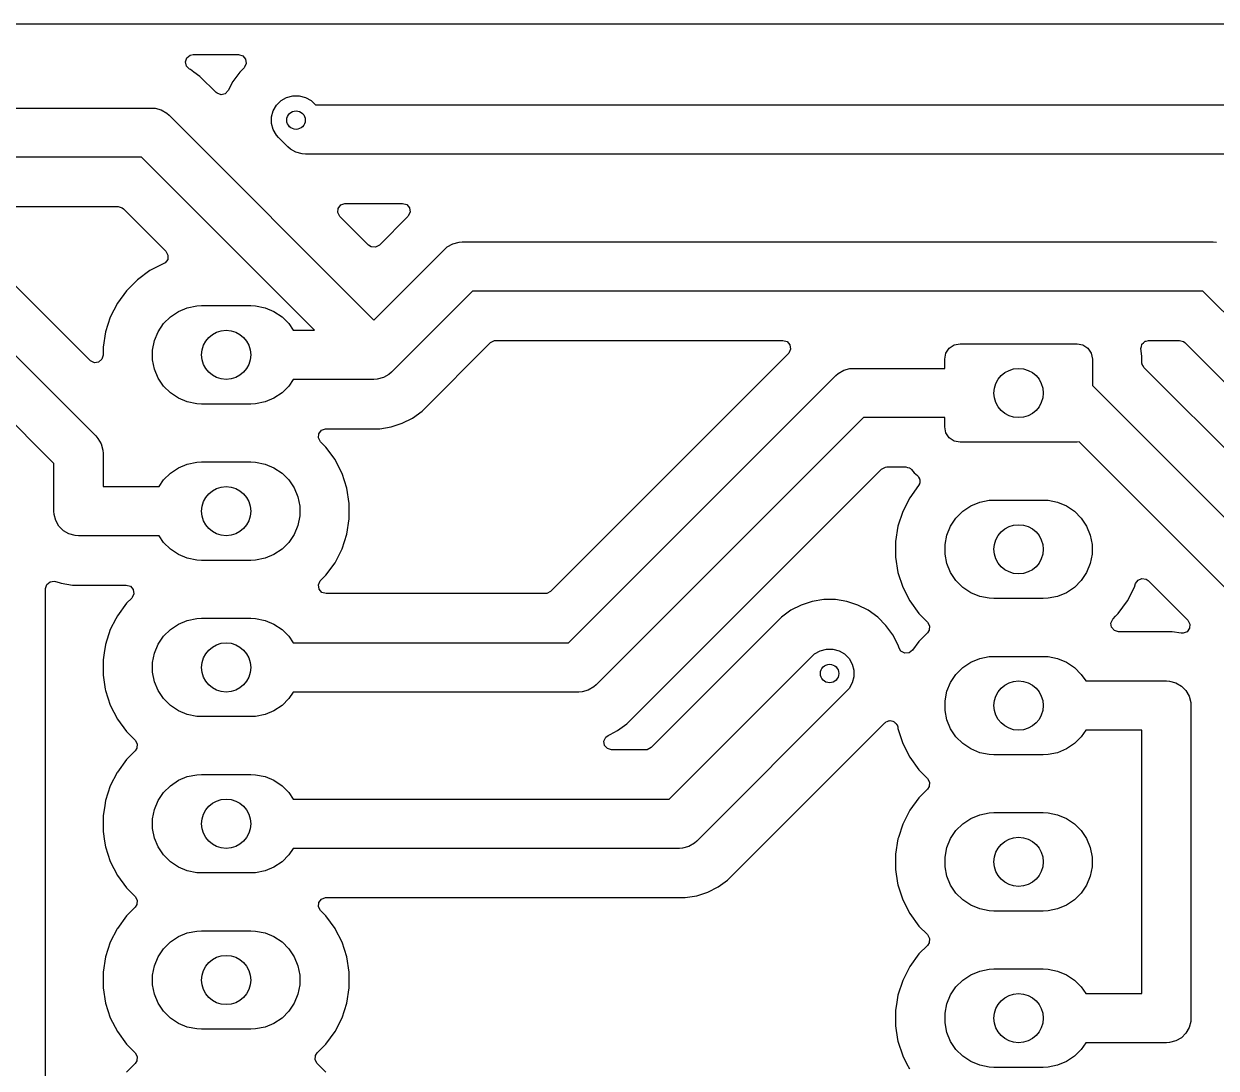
# Model space of a CAD drawing. Extents: x 44.5 to 133, y -119 to -55.5.
# Drawn here: x 74.71 to 94.09, y -72.47 to -55.5 of the extents above; entities that cross this region are included whole.
import ezdxf

# ---------------------------------------------------------------- set-up
doc = ezdxf.new("R2010")
doc.units = 0
doc.layers.add('BLACK', color=7, linetype='CONTINUOUS')

msp = doc.modelspace()

# ---------------------------------------------------------------- linework, layer by layer
at = {"layer": 'BLACK', "linetype": 'CONTINUOUS'}
for p, q in [((44.5, -55.5), (133, -55.5)), ((77.415127, -56.009603), (77.461762, -56.0005)), ((77.461762, -56.0005), (78.202774, -56.0005)), ((78.202774, -56.0005), (78.269813, -56.020185)), ((77.337876, -56.119191), (77.360413, -56.053056)), ((77.354672, -56.187011), (77.337876, -56.119191)), ((77.405468, -56.234985), (77.354672, -56.187011)), ((77.360413, -56.053056), (77.415127, -56.009603)), ((78.269813, -56.020185), (78.315568, -56.072989)), ((78.325512, -56.142147), (78.296487, -56.205703)), ((78.315568, -56.072989), (78.325512, -56.142147)), ((77.420097, -56.242438), (77.405468, -56.234985)), ((77.475819, -56.282923), (77.420097, -56.242438)), ((77.572974, -56.35351), (77.475819, -56.282923)), ((77.572976, -56.353512), (77.572974, -56.35351)), ((77.834924, -56.61546), (77.572976, -56.353512)), ((78.219712, -56.282923), (78.108638, -56.435802)), ((78.290455, -56.212181), (78.219712, -56.282923)), ((78.296487, -56.205703), (78.290455, -56.212181)), ((78.033089, -56.584075), (77.985115, -56.63487)), ((78.108638, -56.435802), (78.033089, -56.584075)), ((77.851159, -56.629127), (77.834924, -56.61546)), ((77.917294, -56.651665), (77.851159, -56.629127)), ((77.985115, -56.63487), (77.917294, -56.651665)), ((78.818059, -56.821495), (78.891895, -56.747659)), ((78.891895, -56.747659), (78.982326, -56.695448)), ((78.982326, -56.695448), (79.08319, -56.668422)), ((79.08319, -56.668422), (79.18761, -56.668422)), ((79.18761, -56.668422), (79.288474, -56.695448)), ((79.288474, -56.695448), (79.378905, -56.747659)), ((79.378905, -56.747659), (79.418243, -56.782157)), ((79.418243, -56.782157), (79.453286, -56.8172)), ((63.2125, -56.8692), (76.7909, -56.8692)), ((76.7909, -56.8692), (76.84311, -56.872622)), ((76.84311, -56.872622), (76.943974, -56.899648)), ((76.943974, -56.899648), (77.034405, -56.951859)), ((77.034405, -56.951859), (77.073743, -56.986357)), ((78.738822, -57.01279), (78.765848, -56.911926)), ((78.765848, -56.911926), (78.818059, -56.821495)), ((79.453286, -56.8172), (102.5153, -56.8172)), ((77.073743, -56.986357), (80.401699, -60.314314)), ((78.738822, -57.11721), (78.738822, -57.01279)), ((78.765848, -57.218074), (78.738822, -57.11721)), ((78.818059, -57.308505), (78.765848, -57.218074)), ((78.852557, -57.347843), (78.818059, -57.308505)), ((79.004757, -57.500042), (78.852557, -57.347843)), ((79.044095, -57.534541), (79.004757, -57.500042)), ((79.134527, -57.586752), (79.044095, -57.534541)), ((76.625214, -57.6692), (63.378186, -57.6692)), ((79.436015, -60.48), (76.625214, -57.6692)), ((79.23539, -57.613778), (79.134527, -57.586752)), ((79.2876, -57.6172), (79.23539, -57.613778)), ((102.5153, -57.6172), (79.2876, -57.6172)), ((73.584826, -58.4697), (76.242274, -58.4697)), ((76.242274, -58.4697), (76.309313, -58.489385)), ((76.309313, -58.489385), (76.329955, -58.506019)), ((76.329955, -58.506019), (77.020665, -59.196729)), ((79.81536, -58.568058), (79.820344, -58.498366)), ((79.820344, -58.498366), (79.862216, -58.442433)), ((79.862216, -58.442433), (79.92768, -58.418016)), ((79.92768, -58.418016), (79.936526, -58.4177)), ((79.936526, -58.4177), (80.866874, -58.4177)), ((80.866874, -58.4177), (80.933913, -58.437385)), ((80.933913, -58.437385), (80.979668, -58.490189)), ((80.979668, -58.490189), (80.989612, -58.559347)), ((72.271743, -58.588057), (75.881142, -62.197457)), ((75.787819, -60.972055), (73.497145, -58.681381)), ((79.848845, -58.629381), (79.81536, -58.568058)), ((80.314019, -59.094555), (79.848845, -58.629381)), ((80.954555, -58.629381), (80.489381, -59.094555)), ((80.960587, -58.622903), (80.954555, -58.629381)), ((80.989612, -58.559347), (80.960587, -58.622903)), ((80.358366, -59.123056), (80.314019, -59.094555)), ((80.489381, -59.094555), (80.428058, -59.12804)), ((81.594095, -59.126759), (81.684526, -59.074548)), ((81.684526, -59.074548), (81.78539, -59.047522)), ((81.78539, -59.047522), (81.8376, -59.0441)), ((81.8376, -59.0441), (94.0424, -59.0441)), ((94.0424, -59.0441), (94.09461, -59.047522)), ((75.1983, -62.645985), (71.823214, -59.2709)), ((77.020665, -59.196729), (77.05415, -59.258052)), ((77.05415, -59.258052), (77.049166, -59.327744)), ((80.428058, -59.12804), (80.358366, -59.123056)), ((80.401699, -60.314314), (81.554757, -59.161257)), ((81.554757, -59.161257), (81.594095, -59.126759)), ((76.989279, -59.394895), (76.761151, -59.511132)), ((77.007294, -59.383677), (76.989279, -59.394895)), ((77.049166, -59.327744), (77.007294, -59.383677)), ((76.557345, -59.659205), (76.379205, -59.837345)), ((76.55735, -59.659201), (76.557345, -59.659205)), ((76.761151, -59.511132), (76.55735, -59.659201)), ((76.379201, -59.83735), (76.231132, -60.041151)), ((76.379205, -59.837345), (76.379201, -59.83735)), ((82.003286, -59.8441), (80.684543, -61.162843)), ((93.876714, -59.8441), (82.003286, -59.8441)), ((95.815458, -61.782843), (93.876714, -59.8441)), ((76.231132, -60.041151), (76.11676, -60.265616)), ((76.11676, -60.265616), (76.03891, -60.505214)), ((76.981592, -60.372485), (77.092485, -60.261592)), ((77.092485, -60.261592), (77.222883, -60.174463)), ((77.222883, -60.174463), (77.367772, -60.114448)), ((77.367772, -60.114448), (77.521586, -60.083852)), ((77.521586, -60.083852), (77.6, -60.08)), ((77.6, -60.08), (78.4, -60.08)), ((78.4, -60.08), (78.478414, -60.083852)), ((78.478414, -60.083852), (78.632228, -60.114448)), ((78.632228, -60.114448), (78.777117, -60.174463)), ((78.777117, -60.174463), (78.907515, -60.261592)), ((78.907515, -60.261592), (79.018408, -60.372485)), ((76.894463, -60.502883), (76.981592, -60.372485)), ((79.018408, -60.372485), (79.090247, -60.48)), ((76.03891, -60.505214), (75.9995, -60.754038)), ((76.803852, -60.801586), (76.834448, -60.647772)), ((76.834448, -60.647772), (76.894463, -60.502883)), ((79.090247, -60.48), (79.436015, -60.48)), ((82.298545, -60.680919), (82.359868, -60.647434)), ((82.359868, -60.647434), (82.386226, -60.6446)), ((82.386226, -60.6446), (87.049974, -60.6446)), ((87.049974, -60.6446), (87.117013, -60.664285)), ((92.934827, -60.658732), (92.954175, -60.65488)), ((92.954175, -60.65488), (92.992316, -60.6446)), ((92.992316, -60.6446), (93.493774, -60.6446)), ((93.493774, -60.6446), (93.560813, -60.664285)), ((75.9995, -60.754038), (75.9995, -60.884374)), ((76.803852, -60.958414), (76.803852, -60.801586)), ((81.183774, -61.79569), (82.298545, -60.680919)), ((87.117013, -60.664285), (87.162768, -60.717089)), ((87.143687, -60.849803), (87.137655, -60.856281)), ((87.172712, -60.786247), (87.143687, -60.849803)), ((87.162768, -60.717089), (87.172712, -60.786247)), ((89.69903, -60.854329), (89.753223, -60.773223)), ((89.753223, -60.773223), (89.834329, -60.71903)), ((89.834329, -60.71903), (89.93, -60.7)), ((89.93, -60.7), (91.83, -60.7)), ((91.83, -60.7), (91.925671, -60.71903)), ((91.925671, -60.71903), (92.006777, -60.773223)), ((92.006777, -60.773223), (92.06097, -60.854329)), ((92.868495, -60.775253), (92.875914, -60.743834)), ((92.868642, -60.778007), (92.868495, -60.775253)), ((92.8805, -60.898392), (92.868642, -60.778007)), ((92.875914, -60.743834), (92.881932, -60.712108)), ((92.881932, -60.712108), (92.883897, -60.710034)), ((92.883897, -60.710034), (92.884554, -60.707254)), ((92.884554, -60.707254), (92.907787, -60.68483)), ((92.907787, -60.68483), (92.929997, -60.661398)), ((92.929997, -60.661398), (92.932866, -60.660624)), ((92.932866, -60.660624), (92.934827, -60.658732)), ((93.560813, -60.664285), (93.581455, -60.680919)), ((93.581455, -60.680919), (95.18261, -62.282073)), ((75.794297, -60.978087), (75.787819, -60.972055)), ((75.857853, -61.007112), (75.794297, -60.978087)), ((75.927011, -60.997168), (75.857853, -61.007112)), ((75.979815, -60.951413), (75.927011, -60.997168)), ((75.9995, -60.884374), (75.979815, -60.951413)), ((76.834448, -61.112228), (76.803852, -60.958414)), ((87.137655, -60.856281), (83.270755, -64.723181)), ((89.68, -60.95), (89.69903, -60.854329)), ((89.68, -61.1), (89.68, -60.95)), ((92.06097, -60.854329), (92.08, -60.95)), ((92.08, -60.95), (92.08, -61.378314)), ((92.8805, -60.998695), (92.8805, -60.898392)), ((92.880679, -61.002027), (92.8805, -60.998695)), ((92.883334, -61.021732), (92.880679, -61.002027)), ((92.885782, -61.026215), (92.883334, -61.021732)), ((92.887568, -61.036642), (92.885782, -61.026215)), ((92.903649, -61.058937), (92.887568, -61.036642)), ((76.894463, -61.257117), (76.834448, -61.112228)), ((80.645205, -61.197341), (80.554774, -61.249552)), ((80.684543, -61.162843), (80.645205, -61.197341)), ((83.566014, -65.56), (87.908857, -61.217158)), ((87.908857, -61.217158), (87.948195, -61.182659)), ((87.948195, -61.182659), (88.038627, -61.130448)), ((88.038627, -61.130448), (88.13949, -61.103422)), ((88.13949, -61.103422), (88.1917, -61.1)), ((88.1917, -61.1), (89.68, -61.1)), ((92.916819, -61.083055), (92.903649, -61.058937)), ((96.323698, -64.489934), (92.916819, -61.083055)), ((76.981592, -61.387515), (76.894463, -61.257117)), ((77.092485, -61.498408), (76.981592, -61.387515)), ((79.018408, -61.387515), (78.907515, -61.498408)), ((79.090247, -61.28), (79.018408, -61.387515)), ((80.4017, -61.28), (79.090247, -61.28)), ((80.45391, -61.276578), (80.4017, -61.28)), ((80.554774, -61.249552), (80.45391, -61.276578)), ((92.08, -61.378314), (96.381143, -65.679457)), ((77.222883, -61.585537), (77.092485, -61.498408)), ((77.367772, -61.645552), (77.222883, -61.585537)), ((78.777117, -61.585537), (78.632228, -61.645552)), ((78.907515, -61.498408), (78.777117, -61.585537)), ((77.521586, -61.676148), (77.367772, -61.645552)), ((77.6, -61.68), (77.521586, -61.676148)), ((78.4, -61.68), (77.6, -61.68)), ((78.478414, -61.676148), (78.4, -61.68)), ((78.632228, -61.645552), (78.478414, -61.676148)), ((81.030899, -61.90676), (81.183774, -61.79569)), ((80.682818, -62.05094), (80.862532, -61.992547)), ((80.862532, -61.992547), (81.030899, -61.90676)), ((88.357385, -61.9), (84.014543, -66.242843)), ((89.68, -61.9), (88.357385, -61.9)), ((89.68, -62.05), (89.68, -61.9)), ((75.881142, -62.197457), (75.915641, -62.236795)), ((79.502145, -62.230858), (79.507129, -62.161166)), ((79.507129, -62.161166), (79.549001, -62.105233)), ((79.549001, -62.105233), (79.614465, -62.080816)), ((79.614465, -62.080816), (79.623311, -62.0805)), ((79.623311, -62.0805), (80.496186, -62.0805)), ((80.496186, -62.0805), (80.682818, -62.05094)), ((89.69903, -62.145671), (89.68, -62.05)), ((89.753223, -62.226777), (89.69903, -62.145671)), ((75.915641, -62.236795), (75.967852, -62.327227)), ((75.967852, -62.327227), (75.994878, -62.42809)), ((79.53563, -62.292181), (79.502145, -62.230858)), ((79.620794, -62.377345), (79.53563, -62.292181)), ((79.620798, -62.37735), (79.620794, -62.377345)), ((79.768867, -62.58115), (79.620798, -62.37735)), ((89.834329, -62.28097), (89.753223, -62.226777)), ((89.93, -62.3), (89.834329, -62.28097)), ((91.83, -62.3), (89.93, -62.3)), ((91.863625, -62.293311), (91.83, -62.3)), ((95.6983, -66.127986), (91.863625, -62.293311)), ((75.994878, -62.42809), (75.9983, -62.4803)), ((75.9983, -62.4803), (75.9983, -63.02)), ((79.768868, -62.581152), (79.768867, -62.58115)), ((79.76887, -62.581155), (79.768868, -62.581152)), ((79.771319, -62.585962), (79.76887, -62.581155)), ((79.883239, -62.805616), (79.771319, -62.585962)), ((75.1983, -63.42), (75.1983, -62.645985)), ((77.092485, -62.801592), (77.222883, -62.714463)), ((77.222883, -62.714463), (77.367772, -62.654448)), ((77.367772, -62.654448), (77.521586, -62.623852)), ((77.521586, -62.623852), (77.6, -62.62)), ((77.6, -62.62), (78.4, -62.62)), ((78.4, -62.62), (78.478414, -62.623852)), ((78.478414, -62.623852), (78.632228, -62.654448)), ((78.632228, -62.654448), (78.777117, -62.714463)), ((78.777117, -62.714463), (78.907515, -62.801592)), ((84.513774, -66.87569), (88.652645, -62.736819)), ((88.652645, -62.736819), (88.713968, -62.703334)), ((88.713968, -62.703334), (88.740326, -62.7005)), ((88.740326, -62.7005), (89.046231, -62.7005)), ((89.046231, -62.7005), (89.075767, -62.709173)), ((89.075767, -62.709173), (89.10585, -62.715773)), ((89.10585, -62.715773), (89.110729, -62.719438)), ((89.110729, -62.719438), (89.11327, -62.720185)), ((89.11327, -62.720185), (89.121646, -62.727642)), ((89.121646, -62.727642), (89.134067, -62.736974)), ((89.134067, -62.736974), (89.138291, -62.741213)), ((89.138291, -62.741213), (89.18359, -62.79641)), ((76.909753, -63.02), (76.981592, -62.912485)), ((76.981592, -62.912485), (77.092485, -62.801592)), ((78.907515, -62.801592), (79.018408, -62.912485)), ((79.018408, -62.912485), (79.105537, -63.042883)), ((79.883239, -62.805618), (79.883239, -62.805616)), ((79.883241, -62.805621), (79.883239, -62.805618)), ((79.96109, -63.045215), (79.883241, -62.805621)), ((89.18359, -62.79641), (89.236837, -62.840109)), ((89.236837, -62.840109), (89.24122, -62.844507)), ((89.24122, -62.844507), (89.255067, -62.869973)), ((89.269489, -62.975572), (89.253703, -63.004918)), ((89.255067, -62.869973), (89.271383, -62.893926)), ((89.269954, -62.969219), (89.269489, -62.975572)), ((89.273254, -62.96377), (89.269954, -62.969219)), ((89.271383, -62.893926), (89.271553, -62.900291)), ((89.271553, -62.900291), (89.274597, -62.905889)), ((89.274597, -62.905889), (89.272477, -62.934797)), ((89.272477, -62.934797), (89.273254, -62.96377)), ((75.9983, -63.02), (76.909753, -63.02)), ((79.105537, -63.042883), (79.165552, -63.187772)), ((80.0005, -63.294038), (79.96109, -63.045215)), ((89.253703, -63.004918), (89.111129, -63.201155)), ((79.165552, -63.187772), (79.196148, -63.341586)), ((79.196148, -63.341586), (79.196148, -63.498414)), ((80.0005, -63.545962), (80.0005, -63.294038)), ((89.111129, -63.201155), (88.99676, -63.425616)), ((89.972485, -63.421592), (90.102883, -63.334463)), ((90.102883, -63.334463), (90.247772, -63.274448)), ((90.247772, -63.274448), (90.401586, -63.243852)), ((90.401586, -63.243852), (90.48, -63.24)), ((90.48, -63.24), (91.28, -63.24)), ((91.28, -63.24), (91.358414, -63.243852)), ((91.358414, -63.243852), (91.512228, -63.274448)), ((91.512228, -63.274448), (91.657117, -63.334463)), ((91.657117, -63.334463), (91.787515, -63.421592)), ((75.201722, -63.47221), (75.1983, -63.42)), ((75.228748, -63.573073), (75.201722, -63.47221)), ((79.196148, -63.498414), (79.165552, -63.652228)), ((79.96109, -63.794785), (80.0005, -63.545962)), ((88.99676, -63.425616), (88.91891, -63.665214)), ((89.774463, -63.662883), (89.861592, -63.532485)), ((89.861592, -63.532485), (89.972485, -63.421592)), ((91.787515, -63.421592), (91.898408, -63.532485)), ((91.898408, -63.532485), (91.985537, -63.662883)), ((75.280959, -63.663505), (75.228748, -63.573073)), ((75.354795, -63.737341), (75.280959, -63.663505)), ((75.445227, -63.789552), (75.354795, -63.737341)), ((79.165552, -63.652228), (79.105537, -63.797117)), ((88.91891, -63.665214), (88.8795, -63.914038)), ((89.714448, -63.807772), (89.774463, -63.662883)), ((91.985537, -63.662883), (92.045552, -63.807772)), ((75.54609, -63.816578), (75.445227, -63.789552)), ((75.5983, -63.82), (75.54609, -63.816578)), ((76.909753, -63.82), (75.5983, -63.82)), ((76.981592, -63.927515), (76.909753, -63.82)), ((77.092485, -64.038408), (76.981592, -63.927515)), ((79.018408, -63.927515), (78.907515, -64.038408)), ((79.105537, -63.797117), (79.018408, -63.927515)), ((79.883241, -64.034379), (79.96109, -63.794785)), ((88.8795, -63.914038), (88.8795, -64.165961)), ((89.683852, -63.961586), (89.714448, -63.807772)), ((92.045552, -63.807772), (92.076148, -63.961586)), ((77.222883, -64.125537), (77.092485, -64.038408)), ((77.367772, -64.185552), (77.222883, -64.125537)), ((78.777117, -64.125537), (78.632228, -64.185552)), ((78.907515, -64.038408), (78.777117, -64.125537)), ((79.76887, -64.258845), (79.883241, -64.034379)), ((89.683852, -64.118414), (89.683852, -63.961586)), ((89.714448, -64.272228), (89.683852, -64.118414)), ((92.076148, -64.118414), (92.045552, -64.272228)), ((92.076148, -63.961586), (92.076148, -64.118414)), ((77.521586, -64.216148), (77.367772, -64.185552)), ((77.6, -64.22), (77.521586, -64.216148)), ((78.4, -64.22), (77.6, -64.22)), ((78.478414, -64.216148), (78.4, -64.22)), ((78.632228, -64.185552), (78.478414, -64.216148)), ((79.620793, -64.462656), (79.76887, -64.258845)), ((88.8795, -64.165961), (88.91891, -64.414785)), ((89.774463, -64.417117), (89.714448, -64.272228)), ((92.045552, -64.272228), (91.985537, -64.417117)), ((79.53563, -64.547819), (79.577848, -64.505601)), ((79.577848, -64.505601), (79.620793, -64.462656)), ((88.91891, -64.414785), (88.99676, -64.654383)), ((89.861592, -64.547515), (89.774463, -64.417117)), ((91.985537, -64.417117), (91.898408, -64.547515)), ((92.820923, -64.54055), (92.885282, -64.513351)), ((92.885282, -64.513351), (92.954128, -64.525265)), ((92.954128, -64.525265), (92.987098, -64.548862)), ((75.065, -64.679672), (75.084685, -64.612633)), ((75.065, -74.701474), (75.065, -64.679672)), ((75.084685, -64.612633), (75.137489, -64.566878)), ((75.137489, -64.566878), (75.206647, -64.556934)), ((75.206647, -64.556934), (75.227313, -64.561739)), ((75.227313, -64.561739), (75.283826, -64.580102)), ((75.283826, -64.580102), (75.317181, -64.59094)), ((75.317181, -64.59094), (75.503814, -64.6205)), ((75.503814, -64.6205), (75.503819, -64.6205)), ((75.503819, -64.6205), (76.376689, -64.6205)), ((76.376689, -64.6205), (76.443728, -64.640185)), ((76.443728, -64.640185), (76.489483, -64.692989)), ((76.489483, -64.692989), (76.499427, -64.762147)), ((79.500573, -64.617853), (79.529598, -64.554297)), ((79.510517, -64.687011), (79.500573, -64.617853)), ((79.556272, -64.739815), (79.510517, -64.687011)), ((79.529598, -64.554297), (79.53563, -64.547819)), ((83.270755, -64.723181), (83.209432, -64.756666)), ((88.99676, -64.654383), (89.111132, -64.878848)), ((89.972485, -64.658408), (89.861592, -64.547515)), ((90.102883, -64.745537), (89.972485, -64.658408)), ((91.787515, -64.658408), (91.657117, -64.745537)), ((91.898408, -64.547515), (91.787515, -64.658408)), ((92.64887, -64.878845), (92.763241, -64.654379)), ((92.763241, -64.654379), (92.781487, -64.598223)), ((92.781487, -64.598223), (92.820923, -64.54055)), ((92.987098, -64.548862), (93.630977, -65.192741)), ((76.379201, -64.91735), (76.231133, -65.12115)), ((76.379205, -64.917345), (76.379201, -64.91735)), ((76.46437, -64.832181), (76.379205, -64.917345)), ((76.470402, -64.825703), (76.46437, -64.832181)), ((76.499427, -64.762147), (76.470402, -64.825703)), ((79.623311, -64.7595), (79.556272, -64.739815)), ((83.183074, -64.7595), (79.623311, -64.7595)), ((83.209432, -64.756666), (83.183074, -64.7595)), ((87.526681, -64.887659), (87.346963, -64.946054)), ((87.713314, -64.8581), (87.526681, -64.887659)), ((87.713319, -64.8581), (87.713314, -64.8581)), ((87.902281, -64.8581), (87.713319, -64.8581)), ((87.902286, -64.8581), (87.902281, -64.8581)), ((88.088918, -64.887659), (87.902286, -64.8581)), ((88.268636, -64.946054), (88.088918, -64.887659)), ((89.111132, -64.878848), (89.259201, -65.082649)), ((90.247772, -64.805552), (90.102883, -64.745537)), ((90.401586, -64.836148), (90.247772, -64.805552)), ((90.48, -64.84), (90.401586, -64.836148)), ((91.28, -64.84), (90.48, -64.84)), ((91.358414, -64.836148), (91.28, -64.84)), ((91.512228, -64.805552), (91.358414, -64.836148)), ((91.657117, -64.745537), (91.512228, -64.805552)), ((92.500793, -65.082656), (92.64887, -64.878845)), ((87.1786, -65.03184), (87.025723, -65.142912)), ((87.346963, -64.946054), (87.1786, -65.03184)), ((88.436999, -65.03184), (88.268636, -64.946054)), ((88.589874, -65.14291), (88.436999, -65.03184)), ((89.259201, -65.082649), (89.259205, -65.082654)), ((89.259205, -65.082654), (89.39887, -65.222319)), ((92.457488, -65.125961), (92.500793, -65.082656)), ((76.207354, -65.167819), (76.11676, -65.345616)), ((76.23113, -65.121155), (76.207354, -65.167819)), ((76.231131, -65.121152), (76.23113, -65.121155)), ((76.231133, -65.12115), (76.231131, -65.121152)), ((77.092485, -65.341592), (77.222883, -65.254463)), ((77.222883, -65.254463), (77.367772, -65.194448)), ((77.367772, -65.194448), (77.521586, -65.163852)), ((77.521586, -65.163852), (77.6, -65.16)), ((77.6, -65.16), (78.4, -65.16)), ((78.4, -65.16), (78.478414, -65.163852)), ((78.478414, -65.163852), (78.632228, -65.194448)), ((78.632228, -65.194448), (78.777117, -65.254463)), ((78.777117, -65.254463), (78.907515, -65.341592)), ((87.025723, -65.142912), (84.905455, -67.263181)), ((88.72349, -65.276526), (88.589874, -65.14291)), ((88.83456, -65.429401), (88.72349, -65.276526)), ((89.39887, -65.222319), (89.432355, -65.283642)), ((89.432355, -65.283642), (89.427371, -65.353334)), ((92.380573, -65.237853), (92.409598, -65.174297)), ((92.390517, -65.307011), (92.380573, -65.237853)), ((92.436272, -65.359815), (92.390517, -65.307011)), ((92.409598, -65.174297), (92.41563, -65.167819)), ((92.41563, -65.167819), (92.457488, -65.125961)), ((93.630977, -65.192741), (93.664462, -65.254064)), ((93.664462, -65.254064), (93.659478, -65.323756)), ((76.11676, -65.345616), (76.03891, -65.585214)), ((76.894463, -65.582883), (76.981592, -65.452485)), ((76.981592, -65.452485), (77.092485, -65.341592)), ((78.907515, -65.341592), (79.018408, -65.452485)), ((79.018408, -65.452485), (79.090247, -65.56)), ((88.920347, -65.597768), (88.83456, -65.429401)), ((89.39887, -65.397681), (89.259205, -65.537345)), ((89.427371, -65.353334), (89.39887, -65.397681)), ((92.503311, -65.3795), (92.436272, -65.359815)), ((93.376181, -65.3795), (92.503311, -65.3795)), ((93.376186, -65.3795), (93.376181, -65.3795)), ((93.523898, -65.402895), (93.376186, -65.3795)), ((93.552142, -65.404106), (93.523898, -65.402895)), ((93.617606, -65.379689), (93.552142, -65.404106)), ((93.659478, -65.323756), (93.617606, -65.379689)), ((76.03891, -65.585214), (76.016917, -65.724071)), ((76.834448, -65.727772), (76.894463, -65.582883)), ((79.090247, -65.56), (83.566014, -65.56)), ((87.564295, -65.741259), (87.654726, -65.689048)), ((87.654726, -65.689048), (87.75559, -65.662022)), ((87.75559, -65.662022), (87.86001, -65.662022)), ((87.86001, -65.662022), (87.960874, -65.689048)), ((87.960874, -65.689048), (88.051305, -65.741259)), ((88.936291, -65.646838), (88.920347, -65.597768)), ((88.967801, -65.697444), (88.936291, -65.646838)), ((89.154539, -65.681406), (89.099209, -65.724071)), ((89.259205, -65.537345), (89.154539, -65.681406)), ((76.016917, -65.724071), (75.9995, -65.834038)), ((75.9995, -65.834038), (75.9995, -66.085962)), ((76.803852, -65.881586), (76.834448, -65.727772)), ((76.803852, -66.038414), (76.803852, -65.881586)), ((85.200714, -68.1), (87.524957, -65.775757)), ((87.524957, -65.775757), (87.564295, -65.741259)), ((88.051305, -65.741259), (88.125141, -65.815095)), ((88.125141, -65.815095), (88.177352, -65.905526)), ((89.029595, -65.73005), (88.967801, -65.697444)), ((89.099209, -65.724071), (89.029595, -65.73005)), ((89.972485, -65.961592), (90.102883, -65.874463)), ((90.102883, -65.874463), (90.247772, -65.814448)), ((90.247772, -65.814448), (90.401586, -65.783852)), ((90.401586, -65.783852), (90.48, -65.78)), ((90.48, -65.78), (91.28, -65.78)), ((91.28, -65.78), (91.358414, -65.783852)), ((91.358414, -65.783852), (91.512228, -65.814448)), ((91.512228, -65.814448), (91.657117, -65.874463)), ((91.657117, -65.874463), (91.787515, -65.961592)), ((76.834448, -66.192228), (76.803852, -66.038414)), ((88.177352, -65.905526), (88.204378, -66.00639)), ((88.204378, -66.00639), (88.204378, -66.11081)), ((89.774463, -66.202883), (89.861592, -66.072485)), ((89.861592, -66.072485), (89.972485, -65.961592)), ((91.787515, -65.961592), (91.898408, -66.072485)), ((91.898408, -66.072485), (91.970247, -66.18)), ((75.9995, -66.085962), (76.035512, -66.313334)), ((76.894463, -66.337117), (76.834448, -66.192228)), ((83.975205, -66.277341), (83.884774, -66.329552)), ((84.014543, -66.242843), (83.975205, -66.277341)), ((88.177352, -66.211674), (88.125141, -66.302105)), ((88.204378, -66.11081), (88.177352, -66.211674)), ((89.714448, -66.347772), (89.774463, -66.202883)), ((91.970247, -66.18), (93.2817, -66.18)), ((93.2817, -66.18), (93.33391, -66.183422)), ((93.33391, -66.183422), (93.434773, -66.210448)), ((93.434773, -66.210448), (93.525205, -66.262659)), ((93.525205, -66.262659), (93.599041, -66.336495)), ((76.035512, -66.313334), (76.03891, -66.334785)), ((76.03891, -66.334785), (76.11676, -66.574383)), ((76.981592, -66.467515), (76.894463, -66.337117)), ((77.092485, -66.578408), (76.981592, -66.467515)), ((79.018408, -66.467515), (78.907515, -66.578408)), ((79.090247, -66.36), (79.018408, -66.467515)), ((83.7317, -66.36), (79.090247, -66.36)), ((83.78391, -66.356578), (83.7317, -66.36)), ((83.884774, -66.329552), (83.78391, -66.356578)), ((88.090643, -66.341443), (85.649243, -68.782843)), ((88.125141, -66.302105), (88.090643, -66.341443)), ((89.683852, -66.501586), (89.714448, -66.347772)), ((93.599041, -66.336495), (93.651252, -66.426927)), ((93.651252, -66.426927), (93.678278, -66.52779)), ((76.11676, -66.574383), (76.231132, -66.798848)), ((77.222883, -66.665537), (77.092485, -66.578408)), ((77.367772, -66.725552), (77.222883, -66.665537)), ((78.777117, -66.665537), (78.632228, -66.725552)), ((78.907515, -66.578408), (78.777117, -66.665537)), ((89.683852, -66.658414), (89.683852, -66.501586)), ((89.714448, -66.812228), (89.683852, -66.658414)), ((93.678278, -66.52779), (93.6817, -66.58)), ((93.6817, -66.58), (93.6817, -71.66)), ((76.231132, -66.798848), (76.379201, -67.002649)), ((77.521586, -66.756148), (77.367772, -66.725552)), ((77.6, -66.76), (77.521586, -66.756148)), ((78.4, -66.76), (77.6, -66.76)), ((78.478414, -66.756148), (78.4, -66.76)), ((78.632228, -66.725552), (78.478414, -66.756148)), ((86.148474, -69.41569), (88.704506, -66.859657)), ((88.704506, -66.859657), (88.715553, -66.853625)), ((88.715553, -66.853625), (88.723662, -66.843993)), ((88.723662, -66.843993), (88.745639, -66.837197)), ((88.745639, -66.837197), (88.765827, -66.826174)), ((88.765827, -66.826174), (88.778385, -66.827072)), ((88.778385, -66.827072), (88.790413, -66.823353)), ((88.790413, -66.823353), (88.812573, -66.829517)), ((88.812573, -66.829517), (88.835519, -66.831158)), ((88.835519, -66.831158), (88.845597, -66.838703)), ((88.845597, -66.838703), (88.857727, -66.842077)), ((88.857727, -66.842077), (88.873038, -66.859245)), ((88.873038, -66.859245), (88.891452, -66.87303)), ((89.774463, -66.957117), (89.714448, -66.812228)), ((76.379201, -67.002649), (76.379205, -67.002654)), ((76.379205, -67.002654), (76.51887, -67.142319)), ((84.207315, -67.065015), (84.241924, -67.04738)), ((84.241924, -67.04738), (84.360899, -66.98676)), ((84.360899, -66.98676), (84.513774, -66.87569)), ((88.891452, -66.87303), (88.896963, -66.886072)), ((88.896963, -66.886072), (88.904232, -66.894222)), ((88.904232, -66.894222), (88.914658, -66.927941)), ((88.914658, -66.927941), (88.91891, -66.954786)), ((88.91891, -66.954786), (88.99676, -67.194383)), ((89.861592, -67.087515), (89.774463, -66.957117)), ((91.970247, -66.98), (91.898408, -67.087515)), ((92.8817, -66.98), (91.970247, -66.98)), ((92.8817, -71.26), (92.8817, -66.98)), ((76.51887, -67.142319), (76.552355, -67.203642)), ((76.552355, -67.203642), (76.547371, -67.273334)), ((84.140872, -67.157853), (84.169897, -67.094297)), ((84.150816, -67.227011), (84.140872, -67.157853)), ((84.196571, -67.279815), (84.150816, -67.227011)), ((84.169897, -67.094297), (84.207315, -67.065015)), ((88.99676, -67.194383), (89.111132, -67.418848)), ((89.972485, -67.198408), (89.861592, -67.087515)), ((90.102883, -67.285537), (89.972485, -67.198408)), ((91.787515, -67.198408), (91.657117, -67.285537)), ((91.898408, -67.087515), (91.787515, -67.198408)), ((76.51887, -67.317681), (76.379205, -67.457345)), ((76.547371, -67.273334), (76.51887, -67.317681)), ((84.26361, -67.2995), (84.196571, -67.279815)), ((84.817774, -67.2995), (84.26361, -67.2995)), ((84.844132, -67.296666), (84.817774, -67.2995)), ((84.905455, -67.263181), (84.844132, -67.296666)), ((89.111132, -67.418848), (89.259201, -67.622649)), ((90.247772, -67.345552), (90.102883, -67.285537)), ((90.401586, -67.376148), (90.247772, -67.345552)), ((90.48, -67.38), (90.401586, -67.376148)), ((91.28, -67.38), (90.48, -67.38)), ((91.358414, -67.376148), (91.28, -67.38)), ((91.512228, -67.345552), (91.358414, -67.376148)), ((91.657117, -67.285537), (91.512228, -67.345552)), ((76.379201, -67.45735), (76.231133, -67.66115)), ((76.379205, -67.457345), (76.379201, -67.45735)), ((89.259201, -67.622649), (89.259205, -67.622654)), ((89.259205, -67.622654), (89.39887, -67.762319)), ((76.228681, -67.665962), (76.11676, -67.885616)), ((76.23113, -67.661155), (76.228681, -67.665962)), ((76.231131, -67.661152), (76.23113, -67.661155)), ((76.231133, -67.66115), (76.231131, -67.661152)), ((77.092485, -67.881592), (77.222883, -67.794463)), ((77.222883, -67.794463), (77.367772, -67.734448)), ((77.367772, -67.734448), (77.521586, -67.703852)), ((77.521586, -67.703852), (77.6, -67.7)), ((77.6, -67.7), (78.4, -67.7)), ((78.4, -67.7), (78.478414, -67.703852)), ((78.478414, -67.703852), (78.632228, -67.734448)), ((78.632228, -67.734448), (78.777117, -67.794463)), ((78.777117, -67.794463), (78.907515, -67.881592)), ((89.39887, -67.762319), (89.432355, -67.823642)), ((89.432355, -67.823642), (89.427371, -67.893334)), ((76.11676, -67.885616), (76.03891, -68.125214)), ((76.894463, -68.122883), (76.981592, -67.992485)), ((76.981592, -67.992485), (77.092485, -67.881592)), ((78.907515, -67.881592), (79.018408, -67.992485)), ((79.018408, -67.992485), (79.090247, -68.1)), ((89.39887, -67.937681), (89.259205, -68.077345)), ((89.427371, -67.893334), (89.39887, -67.937681)), ((76.026382, -68.20431), (75.9995, -68.374038)), ((76.03891, -68.125214), (76.026382, -68.20431)), ((76.834448, -68.267772), (76.894463, -68.122883)), ((79.090247, -68.1), (80.4017, -68.1)), ((80.4017, -68.1), (85.200714, -68.1)), ((89.259201, -68.07735), (89.111132, -68.281151)), ((89.259205, -68.077345), (89.259201, -68.07735)), ((75.9995, -68.374038), (75.9995, -68.625962)), ((76.803852, -68.421586), (76.834448, -68.267772)), ((89.111132, -68.281151), (88.99676, -68.505616)), ((90.102883, -68.414463), (90.247772, -68.354448)), ((90.247772, -68.354448), (90.401586, -68.323852)), ((90.401586, -68.323852), (90.48, -68.32)), ((90.48, -68.32), (91.28, -68.32)), ((91.28, -68.32), (91.358414, -68.323852)), ((91.358414, -68.323852), (91.512228, -68.354448)), ((91.512228, -68.354448), (91.657117, -68.414463)), ((76.803852, -68.578414), (76.803852, -68.421586)), ((76.834448, -68.732228), (76.803852, -68.578414)), ((88.99676, -68.505616), (88.926349, -68.722319)), ((89.861592, -68.612485), (89.972485, -68.501592)), ((89.972485, -68.501592), (90.102883, -68.414463)), ((91.657117, -68.414463), (91.787515, -68.501592)), ((91.787515, -68.501592), (91.898408, -68.612485)), ((75.9995, -68.625962), (76.024474, -68.783642)), ((76.024474, -68.783642), (76.03891, -68.874785)), ((76.894463, -68.877117), (76.834448, -68.732228)), ((85.649243, -68.782843), (85.609905, -68.817341)), ((88.91891, -68.745215), (88.8795, -68.994038)), ((88.926349, -68.722319), (88.91891, -68.745215)), ((89.714448, -68.887772), (89.774463, -68.742883)), ((89.774463, -68.742883), (89.861592, -68.612485)), ((91.898408, -68.612485), (91.985537, -68.742883)), ((91.985537, -68.742883), (92.045552, -68.887772)), ((76.03891, -68.874785), (76.11676, -69.114383)), ((76.981592, -69.007515), (76.894463, -68.877117)), ((79.090247, -68.9), (79.018408, -69.007515)), ((80.4017, -68.9), (79.090247, -68.9)), ((85.3664, -68.9), (80.4017, -68.9)), ((85.41861, -68.896578), (85.3664, -68.9)), ((85.519474, -68.869552), (85.41861, -68.896578)), ((85.609905, -68.817341), (85.519474, -68.869552)), ((89.683852, -69.041586), (89.714448, -68.887772)), ((92.045552, -68.887772), (92.076148, -69.041586)), ((76.11676, -69.114383), (76.231132, -69.338848)), ((77.092485, -69.118408), (76.981592, -69.007515)), ((77.222883, -69.205537), (77.092485, -69.118408)), ((78.907515, -69.118408), (78.777117, -69.205537)), ((79.018408, -69.007515), (78.907515, -69.118408)), ((88.8795, -68.994038), (88.8795, -69.245962)), ((89.683852, -69.198414), (89.683852, -69.041586)), ((92.076148, -69.041586), (92.076148, -69.198414)), ((76.231132, -69.338848), (76.379201, -69.542649)), ((77.367772, -69.265552), (77.222883, -69.205537)), ((77.521586, -69.296148), (77.367772, -69.265552)), ((77.6, -69.3), (77.521586, -69.296148)), ((78.4, -69.3), (77.6, -69.3)), ((78.478414, -69.296148), (78.4, -69.3)), ((78.632228, -69.265552), (78.478414, -69.296148)), ((78.777117, -69.205537), (78.632228, -69.265552)), ((88.8795, -69.245962), (88.91429, -69.465616)), ((89.714448, -69.352228), (89.683852, -69.198414)), ((89.774463, -69.497117), (89.714448, -69.352228)), ((92.045552, -69.352228), (91.985537, -69.497117)), ((92.076148, -69.198414), (92.045552, -69.352228)), ((76.379201, -69.542649), (76.379205, -69.542654)), ((76.379205, -69.542654), (76.51887, -69.682319)), ((85.827232, -69.612547), (85.995599, -69.52676)), ((85.995599, -69.52676), (86.148474, -69.41569)), ((88.91429, -69.465616), (88.91891, -69.494785)), ((88.91891, -69.494785), (88.99676, -69.734383)), ((89.861592, -69.627515), (89.774463, -69.497117)), ((91.985537, -69.497117), (91.898408, -69.627515)), ((76.51887, -69.682319), (76.552355, -69.743642)), ((76.552355, -69.743642), (76.547371, -69.813334)), ((79.507129, -69.781166), (79.549001, -69.725233)), ((79.549001, -69.725233), (79.614465, -69.700816)), ((79.614465, -69.700816), (79.623311, -69.7005)), ((79.623311, -69.7005), (85.460886, -69.7005)), ((85.460886, -69.7005), (85.647518, -69.67094)), ((85.647518, -69.67094), (85.827232, -69.612547)), ((88.99676, -69.734383), (89.111132, -69.958848)), ((89.972485, -69.738408), (89.861592, -69.627515)), ((90.102883, -69.825537), (89.972485, -69.738408)), ((91.787515, -69.738408), (91.657117, -69.825537)), ((91.898408, -69.627515), (91.787515, -69.738408)), ((76.51887, -69.857681), (76.379205, -69.997345)), ((76.547371, -69.813334), (76.51887, -69.857681)), ((79.502145, -69.850858), (79.507129, -69.781166)), ((79.53563, -69.912181), (79.502145, -69.850858)), ((79.620794, -69.997345), (79.53563, -69.912181)), ((89.111132, -69.958848), (89.259201, -70.162649)), ((90.247772, -69.885552), (90.102883, -69.825537)), ((90.401586, -69.916148), (90.247772, -69.885552)), ((90.48, -69.92), (90.401586, -69.916148)), ((91.28, -69.92), (90.48, -69.92)), ((91.358414, -69.916148), (91.28, -69.92)), ((91.512228, -69.885552), (91.358414, -69.916148)), ((91.657117, -69.825537), (91.512228, -69.885552)), ((76.379201, -69.99735), (76.231133, -70.20115)), ((76.379205, -69.997345), (76.379201, -69.99735)), ((79.620798, -69.99735), (79.620794, -69.997345)), ((79.768867, -70.20115), (79.620798, -69.99735)), ((76.228681, -70.205962), (76.11676, -70.425616)), ((76.23113, -70.201155), (76.228681, -70.205962)), ((76.231131, -70.201152), (76.23113, -70.201155)), ((76.231133, -70.20115), (76.231131, -70.201152)), ((77.092485, -70.421592), (77.222883, -70.334463)), ((77.222883, -70.334463), (77.367772, -70.274448)), ((77.367772, -70.274448), (77.521586, -70.243852)), ((77.521586, -70.243852), (77.6, -70.24)), ((77.6, -70.24), (78.4, -70.24)), ((78.4, -70.24), (78.478414, -70.243852)), ((78.478414, -70.243852), (78.632228, -70.274448)), ((78.632228, -70.274448), (78.777117, -70.334463)), ((78.777117, -70.334463), (78.907515, -70.421592)), ((79.768868, -70.201152), (79.768867, -70.20115)), ((79.76887, -70.201155), (79.768868, -70.201152)), ((79.771319, -70.205962), (79.76887, -70.201155)), ((79.883239, -70.425616), (79.771319, -70.205962)), ((89.259201, -70.162649), (89.259205, -70.162654)), ((89.259205, -70.162654), (89.39887, -70.302319)), ((89.39887, -70.302319), (89.432355, -70.363642)), ((76.11676, -70.425616), (76.03891, -70.665214)), ((76.894463, -70.662883), (76.981592, -70.532485)), ((76.981592, -70.532485), (77.092485, -70.421592)), ((78.907515, -70.421592), (79.018408, -70.532485)), ((79.018408, -70.532485), (79.105537, -70.662883)), ((79.883239, -70.425618), (79.883239, -70.425616)), ((79.883241, -70.425621), (79.883239, -70.425618)), ((79.96109, -70.665215), (79.883241, -70.425621)), ((89.39887, -70.477681), (89.259205, -70.617345)), ((89.427371, -70.433334), (89.39887, -70.477681)), ((89.432355, -70.363642), (89.427371, -70.433334)), ((76.03891, -70.665214), (75.9995, -70.914038)), ((76.834448, -70.807772), (76.894463, -70.662883)), ((79.105537, -70.662883), (79.165552, -70.807772)), ((80.0005, -70.914038), (79.96109, -70.665215)), ((89.259201, -70.61735), (89.111132, -70.821151)), ((89.259205, -70.617345), (89.259201, -70.61735)), ((75.9995, -70.914038), (75.9995, -71.165961)), ((76.803852, -70.961586), (76.834448, -70.807772)), ((79.165552, -70.807772), (79.196148, -70.961586)), ((80.0005, -71.165962), (80.0005, -70.914038)), ((89.111132, -70.821151), (88.99676, -71.045616)), ((90.102883, -70.954463), (90.247772, -70.894448)), ((90.247772, -70.894448), (90.401586, -70.863852)), ((90.401586, -70.863852), (90.48, -70.86)), ((90.48, -70.86), (91.28, -70.86)), ((91.28, -70.86), (91.358414, -70.863852)), ((91.358414, -70.863852), (91.512228, -70.894448)), ((91.512228, -70.894448), (91.657117, -70.954463)), ((76.803852, -71.118414), (76.803852, -70.961586)), ((76.834448, -71.272228), (76.803852, -71.118414)), ((79.196148, -71.118414), (79.165552, -71.272228)), ((79.196148, -70.961586), (79.196148, -71.118414)), ((88.99676, -71.045616), (88.91891, -71.285214)), ((89.861592, -71.152485), (89.972485, -71.041592)), ((89.972485, -71.041592), (90.102883, -70.954463)), ((91.657117, -70.954463), (91.787515, -71.041592)), ((91.787515, -71.041592), (91.898408, -71.152485)), ((75.9995, -71.165961), (76.03891, -71.414785)), ((76.894463, -71.417117), (76.834448, -71.272228)), ((79.165552, -71.272228), (79.105537, -71.417117)), ((79.96109, -71.414785), (80.0005, -71.165962)), ((88.91891, -71.285214), (88.900855, -71.399207)), ((89.714448, -71.427772), (89.774463, -71.282883)), ((89.774463, -71.282883), (89.861592, -71.152485)), ((91.898408, -71.152485), (91.970247, -71.26)), ((91.970247, -71.26), (92.8817, -71.26)), ((76.03891, -71.414785), (76.11676, -71.654383)), ((76.981592, -71.547515), (76.894463, -71.417117)), ((79.105537, -71.417117), (79.018408, -71.547515)), ((79.883241, -71.654379), (79.96109, -71.414785)), ((88.900855, -71.399207), (88.8795, -71.534038)), ((89.683852, -71.581586), (89.714448, -71.427772)), ((76.11676, -71.654383), (76.231132, -71.878848)), ((77.092485, -71.658408), (76.981592, -71.547515)), ((77.222883, -71.745537), (77.092485, -71.658408)), ((78.907515, -71.658408), (78.777117, -71.745537)), ((79.018408, -71.547515), (78.907515, -71.658408)), ((79.76887, -71.878845), (79.883241, -71.654379)), ((88.8795, -71.534038), (88.8795, -71.785962)), ((89.683852, -71.738414), (89.683852, -71.581586)), ((93.6817, -71.66), (93.678278, -71.71221)), ((76.231132, -71.878848), (76.379201, -72.082649)), ((77.367772, -71.805552), (77.222883, -71.745537)), ((77.521586, -71.836148), (77.367772, -71.805552)), ((77.6, -71.84), (77.521586, -71.836148)), ((78.4, -71.84), (77.6, -71.84)), ((78.478414, -71.836148), (78.4, -71.84)), ((78.632228, -71.805552), (78.478414, -71.836148)), ((78.777117, -71.745537), (78.632228, -71.805552)), ((79.620793, -72.082656), (79.76887, -71.878845)), ((88.8795, -71.785962), (88.91429, -72.005616)), ((89.714448, -71.892228), (89.683852, -71.738414)), ((89.774463, -72.037117), (89.714448, -71.892228)), ((93.651252, -71.813073), (93.599041, -71.903505)), ((93.678278, -71.71221), (93.651252, -71.813073)), ((76.379201, -72.082649), (76.379205, -72.082654)), ((76.379205, -72.082654), (76.51887, -72.222319)), ((79.48113, -72.222319), (79.620793, -72.082656)), ((88.91429, -72.005616), (88.91891, -72.034785)), ((88.91891, -72.034785), (88.99676, -72.274383)), ((89.861592, -72.167515), (89.774463, -72.037117)), ((91.970247, -72.06), (91.898408, -72.167515)), ((93.2817, -72.06), (91.970247, -72.06)), ((93.33391, -72.056578), (93.2817, -72.06)), ((93.434773, -72.029552), (93.33391, -72.056578)), ((93.525205, -71.977341), (93.434773, -72.029552)), ((93.599041, -71.903505), (93.525205, -71.977341)), ((76.51887, -72.222319), (76.552355, -72.283642)), ((76.552355, -72.283642), (76.547371, -72.353334)), ((79.447645, -72.336358), (79.452629, -72.266666)), ((79.452629, -72.266666), (79.48113, -72.222319)), ((88.99676, -72.274383), (89.059584, -72.397681)), ((89.972485, -72.278408), (89.861592, -72.167515)), ((90.102883, -72.365537), (89.972485, -72.278408)), ((91.787515, -72.278408), (91.657117, -72.365537)), ((91.898408, -72.167515), (91.787515, -72.278408)), ((76.51887, -72.397681), (76.379205, -72.537345)), ((76.547371, -72.353334), (76.51887, -72.397681)), ((79.48113, -72.397681), (79.447645, -72.336358)), ((79.620794, -72.537345), (79.48113, -72.397681)), ((89.059584, -72.397681), (89.10419, -72.485225)), ((90.247772, -72.425552), (90.102883, -72.365537)), ((90.401586, -72.456148), (90.247772, -72.425552)), ((90.48, -72.46), (90.401586, -72.456148)), ((91.28, -72.46), (90.48, -72.46)), ((91.358414, -72.456148), (91.28, -72.46)), ((91.512228, -72.425552), (91.358414, -72.456148)), ((91.657117, -72.365537), (91.512228, -72.425552))]:
    msp.add_line(p, q, dxfattribs=at)
at = {"layer": 'BLACK'}
for centre, radius in [((79.1354, -57.065), 0.15), ((78, -60.88), 0.4), ((90.88, -61.5), 0.4), ((78, -63.42), 0.4), ((90.88, -64.04), 0.4), ((78, -65.96), 0.4), ((87.8078, -66.0586), 0.15), ((90.88, -66.58), 0.4), ((78, -68.5), 0.4), ((90.88, -69.12), 0.4), ((78, -71.04), 0.4), ((90.88, -71.66), 0.4)]:
    msp.add_circle(centre, radius, dxfattribs=at)
at = {"layer": 'WHITE'}
for centre, radius in [((79.1354, -57.065), 0.15), ((78, -60.88), 0.4), ((90.88, -61.5), 0.4), ((78, -63.42), 0.4), ((90.88, -64.04), 0.4), ((78, -65.96), 0.4), ((87.8078, -66.0586), 0.15), ((90.88, -66.58), 0.4), ((78, -68.5), 0.4), ((90.88, -69.12), 0.4), ((78, -71.04), 0.4), ((90.88, -71.66), 0.4)]:
    msp.add_circle(centre, radius, dxfattribs=at)

doc.saveas('drawing.dxf')
